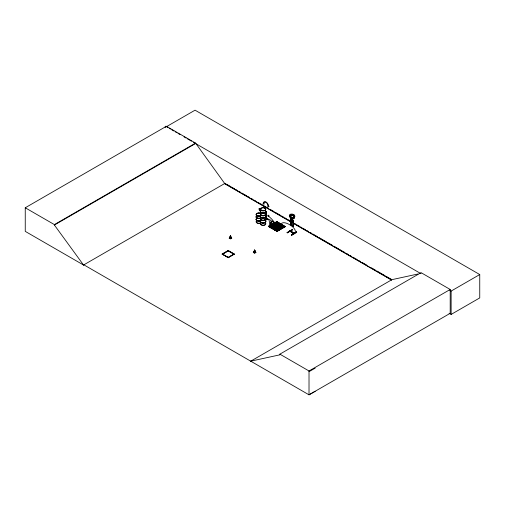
<?xml version="1.0" encoding="UTF-8"?>
<svg xmlns="http://www.w3.org/2000/svg" width="505" height="505" viewBox="0 0 505 505"><rect width="100%" height="100%" fill="white"/><g stroke="black" fill="none" stroke-linecap="round" stroke-linejoin="round"><path stroke-width="0.76" d="M230.413 237.072C230.046 233.329 232.515 240.02 229.832 238.379L230.45 235.848L230.785 237.729M254.545 251.345C254.148 247.557 256.666 254.305 253.971 252.651L254.526 250.126L253.832 252.437M270.8 222.238L270.522 226.657L270.8 222.238A1.433 0.833 59.5 0 0 270.8 220.584A1.433 0.833 59.5 0 0 269.348 219.77A1.433 0.833 59.5 0 0 269.348 221.424L269.5 226.082L270.566 226.631C268.969 224.832 270.055 226.833 269.323 225.653L269.253 226.72L269.253 225.697L269.481 226.032M272.883 228.02L273.091 223.639A1.433 0.833 59.5 0 0 273.091 221.985A1.433 0.833 59.5 0 0 271.646 221.171A1.433 0.833 59.5 0 0 271.646 222.819L271.709 222.781A1.433 0.833 59.5 0 1 271.709 221.133A1.433 0.833 59.5 0 1 273.154 221.948A1.433 0.833 59.5 0 1 273.154 223.601L272.946 227.982M273.975 228.746L273.899 224.05A1.433 0.833 59.5 0 1 273.899 222.396A1.433 0.833 59.5 0 1 275.345 223.216A1.433 0.833 59.5 0 1 275.345 224.864L275.073 229.283L273.925 228.664M277.226 230.526L277.498 226.107M230.135 238.524L230.362 235.955L229.832 238.379M254.274 252.797L254.495 250.227L253.971 252.651M271.595 227.351L272.05 227.471M274.045 228.449L274.562 228.525M276.702 229.687L276.065 229.889L276.74 229.623L276.424 230.854L276.424 229.832L276.014 229.838L276.405 229.617M265.983 214.6L266.192 214.505M266.268 214.776L266.122 214.455M290.135 215.906L289.636 214.871L290.747 214.114L292.761 214.17L294.503 215.105L294.939 216.456L293.777 217.579L291.088 217.743L289.725 216.961L289.933 215.925M289.857 216.923L289.996 215.951L292.016 215.433M270.371 227.61L268.723 226.543L268.723 225.931C269.803 225.653 269.582 225.729 270.055 225.836M272.025 226.878L271.198 227.85L272.492 228.582L273.319 227.61L273.439 228.285L271.816 227.212M271.942 227.193L272.227 226.966L271.835 227.256L272.081 228.348L272.132 227.073L271.942 227.534M274.114 228.816C274.177 228.645 274.467 227.85 274.398 228.55M276.235 230.065L276.431 229.687M289.895 216.866L291.145 217.56L293.582 217.396L294.592 216.399L294.207 215.206L292.654 214.366L290.842 214.322L289.832 215.01L290.173 215.831M289.845 216.033L291.985 215.401L293.815 215.951M266.28 211.898L266.11 211.343L266.432 214.928M266.28 211.658L265.157 210.831M230.147 237.129L230.387 235.86M290.034 230.911L294.055 233.266C287.837 229.485 288.008 230.343 293.784 233.739C295.28 233.493 289.018 230.097 289.756 231.378M278.337 226.663L279.221 226.524M279.29 226.562L278.817 226.934L278.337 226.568M265.415 215.572A2.664 1.54 0 0 1 263.111 217.876A2.664 1.54 0 0 1 260.801 215.572A2.67 1.54 0 0 1 256.976 215.597L257.38 215.288M257.222 215.357L257.859 215.547M257.512 215.288L257.802 215.667L257.298 215.578M260.378 213.874L260.529 213.634M261.767 209.992L261.287 210.124M264.45 208.464L264.885 208.527L264.652 208.268M264.519 208.559L264.847 208.559M291.978 215.49L293.803 215.951L294.541 216.746L294.636 217.655L294.08 218.444L292.395 219.031L290.88 218.747L292.395 218.848M229.699 238.164L230.349 235.886M253.901 252.21L254.482 250.158M268.395 215.654C268.452 214.101 266.975 216.74 268.256 215.894M270.011 225.899L269.474 225.842M273.874 228.285L274.272 229.611L274.385 228.279M276.197 229.718L277.782 230.791L277.662 230.116L276.835 231.088L275.541 230.356L275.421 229.8L275.528 230.621L282.989 226.221M269.676 225.779L270.03 225.773L269.689 226.032M272.107 227.098L271.867 227.553M287.326 232.483L287.37 232.862L292.427 229.876L292.42 229.491L287.036 232.666L287.37 232.862M292.117 229.649L292.427 229.876M292.37 229.781L287.036 232.666M265.68 213.495L266.122 213.722L266.059 219.694L265.996 213.407L265.573 213.261L265.996 213.407M293.411 225.969L290.369 224.233L290.792 224.662M293.216 220.237L293.373 226.316L293.279 225.735M293.525 226.234L290.482 224.498M293.31 223.564L292.812 224.422L290.823 223.273L290.325 221.84L290.325 218.772L292.976 219.921L293.31 220.496M266.4 211.904L265.157 211.147M278.394 226.429L278.4 226.802M279.227 226.795L279.145 226.366M280.546 227.667L281.304 227.995M281.38 228.039C280.035 226.802 281.449 229.081 281.077 227.54M265.845 213.975L265.845 219.814L265.485 219.675L266.028 219.637M257.108 215.395L257.802 215.667M260.479 211.696L260.157 210.326L259.09 209.79L259.128 208.622L260.157 209.253L260.454 208.887M265.882 213.571L266.122 213.817M273.843 223.898L273.925 224.233M278.394 226.524L279.044 226.423M275.976 229.788L276.121 229.857M268.742 216.449C270.055 214.947 267.473 216.026 268.742 216.449A10.365 4.122 50.5 0 1 274.101 222.048M230.406 235.98L231.151 238.316M254.545 250.246L255.284 252.582M268.635 226.644L276.841 221.626L278.375 222.497L278.501 222.819L275.105 224.82M278.261 222.68L276.86 221.828M277.018 221.992L276.841 221.752M278.381 222.61L270.036 227.433L278.394 222.686L278.097 222.522M270.131 227.477L270.251 226.802L271.078 226.309L270.137 226.732L270.137 227.218L268.837 226.486L269.664 225.514M270.27 227.484L269.834 227.307L274.019 224.839M271.614 227.061L272.151 227.282L271.09 227.982M280.628 224.056L279.202 222.989L280.755 224.05L272.397 228.79L280.736 223.854M271.254 228.146L276.5 225.565M271.16 228.102L271.488 228.285M279.284 223.305L279.618 223.488L277.58 224.687M272.233 228.702L276.38 226.202M280.622 224.043L272.694 228.961L271.078 227.9L271.078 227.294L271.905 226.808L271.772 227.49L272.315 227.269M274.127 228.607L273.154 229.257L281.38 224.441L283.052 225.445L274.89 230.223L273.274 229.169L273.274 228.563L274.215 228.14M281.298 224.479L282.914 225.299M280.799 224.971L273.35 229.365L273.678 229.548L281.134 225.148M281.026 225.022L273.577 229.421M274.385 229.939L282.933 225.236L274.821 230.11L274.392 229.952L282.636 225.072L282.85 225.337M274.682 230.103L274.802 229.428L275.629 228.942L274.688 229.358L274.688 229.844L273.388 229.112L273.388 228.626M283.463 225.716L285.072 226.486L276.74 231.296L285.205 226.682L283.545 225.495L275.427 230.488M276.671 231.183L276.854 231.372M285.079 226.48L284.795 226.385M274.101 224.542L273.079 223.968L273.906 223.481M274.644 222.926L275.465 222.44L276.999 223.425L275.465 222.44M278.375 222.497C277.813 223.848 274.701 222.086 276.841 221.626M270.762 225.426L276.178 222.225M276.286 222.351L268.71 226.543M273.634 223.986L268.799 226.739L271.841 225.318M275.105 223.115L277.138 221.916M273.899 224.05L273.843 224.087A1.433 0.833 59.5 0 1 273.843 222.434A1.433 0.833 59.5 0 1 275.288 223.248A1.433 0.833 59.5 0 1 275.288 224.902L275.345 224.864M269.796 226.941L269.834 225.962M275.25 224.113L278.085 222.44M275.149 223.336L276.172 223.917L276.999 223.305M271.69 226.802L270.339 227.597L271.728 226.814M275.08 224.801L278.482 222.819M271.785 227.477L271.709 222.781M279.416 223.38L279.202 223.109L276.999 224.289L277.826 223.803L279.36 224.788L277.826 223.803M278.375 223.475C282.895 225.464 276.191 223.721 279.202 222.989M271.071 227.906L279.499 223.279L277.384 224.58M271.292 228.178L276.128 225.356M271.456 228.266L276.286 225.495M277.554 224.674L279.581 223.475M272.416 228.809L273.439 227.673M277.611 225.476L280.439 223.803M272.492 228.582L276.393 226.278M277.649 225.501L280.458 223.879M280.742 223.974L272.315 228.601M274.486 228.538L274.499 228.298M277.63 226.474C282.15 228.456 275.446 226.713 278.457 225.987L279.991 226.972L278.457 225.987M279.189 225.552C283.715 227.54 277.005 225.798 280.016 225.066L281.55 226.057L280.016 225.066M280.565 224.744C285.085 226.726 278.381 224.984 281.392 224.258M275.175 228.045L281.411 224.454M273.382 229.384L281.582 224.63M273.659 229.548L281.096 225.135M274.423 229.964L281.973 225.546M282.926 225.123L274.707 230.135M282.143 228.09C281.582 229.447 278.463 227.686 280.61 227.225L282.143 228.216L280.61 227.225M283.703 227.174C283.141 228.531 280.022 226.77 282.169 226.309L283.703 227.294L282.169 226.309M285.072 226.36C284.517 227.717 281.399 225.956 283.545 225.495M276.784 229.693L283.545 225.678M283.842 225.785L275.496 230.608M277.081 229.857L283.936 225.994M283.286 226.391L275.629 230.684M277.068 231.486L276.955 230.665L277.782 230.179M276.538 231.176L284.782 226.309M277.037 231.467L285.18 226.688M291.36 234.781L296.416 231.795L296.744 232.338L291.701 235.362L291.36 234.781L296.429 231.808L296.498 232.186M291.36 235.172L296.46 232.111M83.906 264.854L83.578 265.049L25.25 231.372L25.25 207.776L166.423 126.269L195.568 143.092L224.712 183.517L290.773 221.657M166.423 126.269L166.423 126.704L195.05 110.178L479.75 274.55L479.75 297.906L451.123 314.432L449.078 313.245M25.25 207.776L54.395 224.599L195.568 143.092M315.196 391.299L309.016 394.822L83.868 264.835L83.533 265.024L54.395 225.034L195.568 143.527M83.533 265.024L225.041 183.328M259.09 208.641L260.088 209.215M260.088 208.47L260.473 208.249M260.088 210.364L260.454 211.109M265.781 213.968L266.122 213.722M265.144 219.637L267.132 218.488L265.27 219.688M265.649 219.738L267.492 218.715M265.668 219.896L267.511 218.88L265.087 220.281M265.213 220.376L267.637 218.968M222.149 254.028L228.222 250.524L234.288 254.028L228.222 257.727L222.149 254.028L228.222 257.531L234.288 254.028M222.149 254.223L228.222 250.72L234.288 254.223M228.222 250.916L222.49 254.223L228.222 257.342L233.948 254.223L228.222 250.916L228.222 250.524M271.722 227.383L271.987 227.2M290.684 218.899L290.413 224.618L290.413 218.741L290.684 224.738M276.134 230.009L276.052 225.287M255.94 252.367L254.646 253.207L253.251 252.424L254.545 251.623M250.404 361.365L391.912 279.663L417.982 273.994M250.732 361.17L279.877 354.832L279.877 354.156L421.05 272.649L450.195 289.472L450.195 313.315L309.016 394.822L309.016 370.979L450.195 289.472M421.05 273.325L420.722 273.521L193.535 142.353M449.772 290.293L451.123 291.076L479.75 274.55M309.016 371.661L315.196 368.139M279.151 226.758L278.476 226.758M280.622 227.711L280.957 227.629M261.319 210.206L261.962 210.307M292.382 218.842L293.91 218.318L294.396 217.598L293.645 216.033M276.292 229.889L276.027 229.523L275.951 230.589L276.494 230.81M276.708 229.794L275.951 229.567M276.494 225.034L276.159 225.47L276.5 225.666M265.813 219.801L265.781 213.918L265.447 213.722M268.843 219.612L265.807 217.844M293.759 233.701L294.024 233.215L290.003 230.955M284.896 226.518L276.841 231.359L275.421 230.406M291.682 216.336L290.04 215.85M255.353 252.361L254.646 250.12M276.014 222.112L277.548 222.983M282.718 225.981L284.252 226.846M275.149 223.216L276.172 223.791M276.999 224.289L278.533 225.274L277.51 224.7M281.342 226.795L282.876 227.66M273.079 223.841L274.101 224.422M276.462 225.785L275.44 225.205L276.462 225.905M279.783 227.711L281.317 228.576M274.253 228.55L273.805 228.323L273.805 229.346M272.025 227.364L273.319 228.096L273.319 227.61M271.684 228.039L272.151 228.304M166.423 126.704L167.78 127.487M169.137 128.27L170.494 129.053M171.845 129.835L173.878 131.01M175.235 131.792L176.592 132.575M177.949 133.358L179.982 134.532M184.047 136.88L186.08 138.054M187.437 138.837L191.502 141.179M226.404 184.11L231.17 186.863M232.534 187.652L234.579 188.832M235.936 189.615L237.299 190.404M238.663 191.187L240.708 192.367M242.072 193.156L243.429 193.945M244.792 194.728L246.838 195.908M248.201 196.698L249.558 197.48M251.604 198.661L252.967 199.45M254.331 200.232L255.688 201.022M257.733 202.202L259.097 202.985M260.46 203.774L267.953 208.098M269.992 209.278L274.082 211.639M275.44 212.422L280.212 215.174M281.569 215.963L283.614 217.144M284.978 217.926L286.341 218.715M287.705 219.505L289.744 220.679M294.51 223.431L295.873 224.22M297.237 225.009L299.282 226.189M300.645 226.972L302.003 227.761M303.366 228.544L305.411 229.725M306.775 230.514L308.132 231.296M310.177 232.477L311.541 233.266M312.904 234.049L317.67 236.801M319.034 237.59L326.527 241.914M327.884 242.703L332.656 245.455M334.013 246.238L338.786 248.997M340.143 249.779L342.188 250.96M343.551 251.749L344.915 252.532M346.278 253.321L348.317 254.501M349.681 255.284L351.044 256.073M353.083 257.253L354.447 258.036M355.81 258.825L357.174 259.608M359.219 260.788L360.576 261.577M361.94 262.36L366.706 265.119M371.478 267.871L375.562 270.225M376.926 271.015L385.1 275.73M386.458 276.519L391.23 279.271M292.818 222.838L391.577 279.858M224.264 183.454L289.864 221.329M293.967 223.696L391.678 280.111M290.792 224.321L290.634 224.384M290.823 224.454L293.336 225.943M266.11 214.808L266.299 215.079M265.781 217.712L268.818 219.467M230.514 237.35L231.808 238.126L230.514 238.934L229.112 238.158M254.646 251.623L255.94 252.399M279.877 354.156L309.016 370.979M290.425 224.605L293.411 226.309L293.487 220.395M269.689 226.013L269.544 225.445M231.221 238.089L230.558 235.873M254.697 250.145L255.221 252.147M266.413 211.551L266.268 215.023M254.665 250.24L255.031 252.759M230.532 235.974L230.899 238.486M254.602 250.253L254.659 252.835M230.469 235.986L230.526 238.568M451.123 291.076L451.123 314.432M290.792 222.484L290.823 224.693M277.662 230.116L277.662 230.602M275.629 228.942L275.629 229.548M275.509 228.872L275.509 229.358M271.684 227.016L271.614 228.083M271.078 226.309L271.078 226.922M270.958 226.246L270.958 226.732M266.192 213.142L266.192 211.778L266.084 213.205M265.908 213.457L265.908 213.842M260.454 209.461L260.454 210.534M260.157 209.253L260.157 208.483L260.119 211.147M228.222 257.342L228.222 257.727M165.28 126.181L165.28 127.727M54.395 224.599L54.395 225.034M281.847 226.373A8.099 3.472 32.6 0 1 286.903 223.349A8.099 3.472 32.6 0 1 295.406 231.378M265.46 213.388A2.714 1.565 0 0 1 263.111 215.736A2.714 1.565 0 0 1 260.757 213.388M265.428 213.552A2.676 1.547 0 0 1 263.111 215.869A2.676 1.547 0 0 1 260.788 213.552A2.683 1.547 0 0 0 256.969 213.508A2.683 1.547 0 0 0 256.969 215.698A2.683 1.547 0 0 0 260.757 215.698A2.676 1.547 0 0 0 263.111 218.053A2.676 1.547 0 0 0 265.428 215.736M265.46 210.812A2.714 1.565 0 0 1 263.111 213.16A2.714 1.565 0 0 1 260.757 210.812M265.428 213.116A2.676 1.547 0 0 1 263.111 215.433A2.676 1.547 0 0 1 260.788 213.116M265.428 210.97A2.676 1.547 0 0 1 263.111 213.287A2.676 1.547 0 0 1 260.788 210.97M265.46 213.255A2.714 1.565 0 0 1 263.111 215.603A2.714 1.565 0 0 1 260.757 213.255M265.46 210.68A2.714 1.565 0 0 1 263.111 213.028A2.714 1.565 0 0 1 260.757 210.68M265.422 210.541A2.67 1.54 0 0 1 263.111 212.851A2.67 1.54 0 0 1 260.795 210.541M265.46 220.736A2.714 1.565 0 0 1 263.111 223.084A2.714 1.565 0 0 1 260.757 220.736M265.428 220.9A2.676 1.547 0 0 1 263.111 223.216A2.676 1.547 0 0 1 260.788 220.9M265.415 222.907A2.664 1.54 0 0 1 263.111 225.217A2.664 1.54 0 0 1 260.801 222.907A2.67 1.54 0 0 1 257.525 223.178A2.67 1.54 0 0 1 256.281 221.449M265.415 215.951A2.664 1.54 0 0 1 263.111 218.261A2.664 1.54 0 0 1 260.801 215.951M265.428 223.059A2.676 1.547 0 0 1 263.111 225.375A2.676 1.547 0 0 1 260.788 223.059M265.428 215.818A2.683 1.547 0 0 1 263.111 218.141A2.683 1.547 0 0 1 260.788 215.818M265.46 218.16A2.714 1.565 0 0 1 263.111 220.508A2.714 1.565 0 0 1 260.757 218.16A2.676 1.547 0 0 1 257.525 218.444A2.676 1.547 0 0 1 256.275 216.702M265.428 220.464A2.676 1.547 0 0 1 263.111 222.781A2.676 1.547 0 0 1 260.788 220.464M265.428 218.318A2.676 1.547 0 0 1 263.111 220.634A2.676 1.547 0 0 1 260.788 218.318M265.46 220.603A2.714 1.565 0 0 1 263.111 222.951A2.714 1.565 0 0 1 260.757 220.603A2.714 1.565 0 0 1 257.506 220.887A2.714 1.565 0 0 1 256.243 219.126M265.46 218.027A2.714 1.565 0 0 1 263.111 220.376A2.714 1.565 0 0 1 260.757 218.027M265.422 217.889A2.67 1.54 0 0 1 263.111 220.199A2.67 1.54 0 0 1 260.795 217.889M256.976 215.597A2.67 1.54 0 0 1 256.976 213.413A2.67 1.54 0 0 1 260.75 213.413M260.744 215.812A2.658 1.534 0 0 1 256.982 215.812A2.658 1.534 0 0 1 256.982 213.64A2.658 1.534 0 0 1 260.744 213.64M260.744 222.781A2.658 1.534 0 0 1 257.531 223.021A2.658 1.534 0 0 1 256.294 221.297M260.75 217.762A2.67 1.54 0 0 1 257.525 218.008A2.67 1.54 0 0 1 256.281 216.273M260.75 220.773A2.67 1.54 0 0 1 257.525 221.013A2.67 1.54 0 0 1 256.281 219.284M260.782 220.508A2.714 1.565 0 0 1 257.506 220.754A2.714 1.565 0 0 1 256.243 218.993M260.757 220.344A2.676 1.547 0 0 1 257.525 220.584A2.676 1.547 0 0 1 256.275 218.848M260.782 218.059A2.714 1.565 0 0 1 257.506 218.311A2.714 1.565 0 0 1 256.243 216.55M260.782 217.926A2.714 1.565 0 0 1 257.506 218.179A2.714 1.565 0 0 1 256.243 216.418M275.989 225.325A1.433 0.833 59.5 0 1 275.989 223.677A1.433 0.833 59.5 0 1 277.434 224.491A1.433 0.833 59.5 0 1 277.434 226.145M292.812 222.358L292.483 223.084L291.151 222.32L290.823 219.063L291.322 218.962L291.322 217.813L292.313 218.387L292.812 222.358M265.586 213.868L265.497 214.455L265.586 213.868M268.944 206.595L268.332 206.924L267.719 205.889L268.142 206.135A3.011 1.736 60 0 0 266.015 202.448A3.011 1.736 60 0 0 263.888 203.679L264.311 203.919L263.654 204.222L263.004 203.168L263.427 203.408A3.604 2.083 60 0 1 265.977 201.937A3.604 2.083 60 0 1 268.527 206.356L268.944 206.595M292.149 218.488L291.486 218.103L292.149 218.867L292.149 218.488M292.313 219.921L291.322 219.347L291.322 221.493L292.313 222.067L292.313 219.921M259.62 209.177L259.292 208.982L259.62 209.865L259.62 209.177M261.773 210.497A2.676 1.547 0 0 0 265.788 209.158A2.676 1.547 0 0 0 261.773 207.82A2.676 1.547 0 0 0 261.773 210.497M261.773 210.705A2.664 1.54 0 0 0 265.775 209.373A2.664 1.54 0 0 0 261.773 208.041A2.664 1.54 0 0 0 261.773 210.705"/></g></svg>
